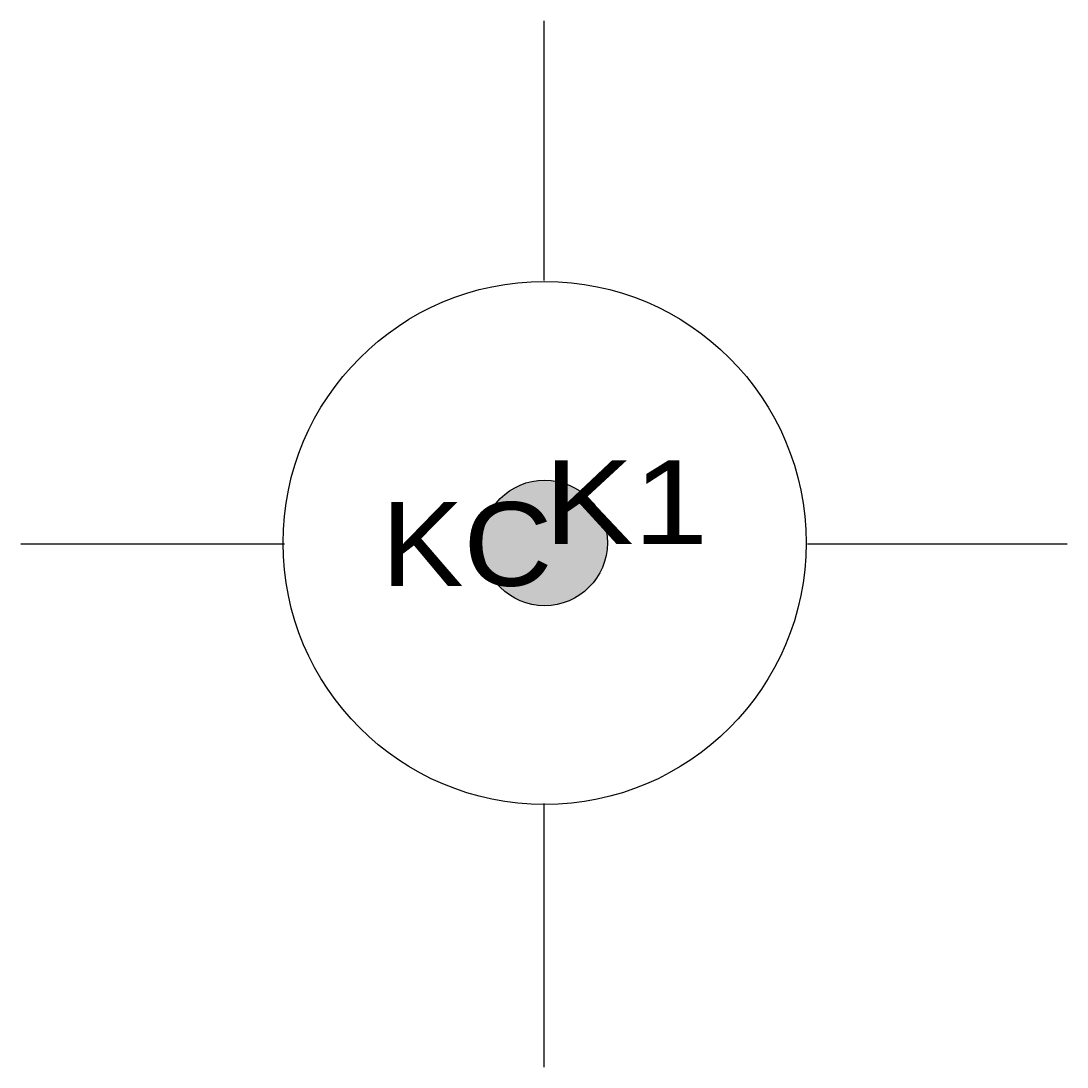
# Model space of a CAD drawing. Header units: metres. Extents: x 548653 to 551752, y 1840733 to 1843904.
# Drawn here: x 551749.45 to 551751.95, y 1840733.09 to 1840735.59 of the extents above; entities that cross this region are included whole.
import ezdxf
from ezdxf.enums import TextEntityAlignment as Align

# ---------------------------------------------------------------- set-up
doc = ezdxf.new("R2010")
doc.units = ezdxf.units.M
doc.header["$LTSCALE"] = 0.08
doc.layers.add('7', color=7, linetype='Continuous', lineweight=13)
doc.layers.add('9', color=7, linetype='Continuous')

msp = doc.modelspace()

# ---------------------------------------------------------------- hatches: boundary and pattern name
at = {"layer": '7'}
msp.add_hatch(color=256, dxfattribs=at).paths.add_polyline_path([(551750.70147, 1840734.19252, 1), (551750.70147, 1840734.49252, 1)])

# ---------------------------------------------------------------- linework, layer by layer
for p, q in [((551750.7, 1840734.97), (551750.7, 1840735.59)), ((551750.08, 1840734.34), (551749.45, 1840734.34)), ((551751.95, 1840734.34), (551751.33, 1840734.34)), ((551750.7, 1840733.09), (551750.7, 1840733.72))]:
    msp.add_line(p, q, dxfattribs=at)
for radius in [0.625, 0.15]:
    msp.add_circle((551750.70147, 1840734.34252), radius, dxfattribs=at)

# ---------------------------------------------------------------- texts
at = {"layer": '7', "width": 1.2}
msp.add_text('K1', height=0.2, dxfattribs=at).set_placement((551750.7, 1840734.34))
at = {"layer": '9', "width": 1.1}
msp.add_text('KC', height=0.2, dxfattribs=at).set_placement((551750.72, 1840734.24), align=Align.RIGHT)

doc.saveas('drawing.dxf')
